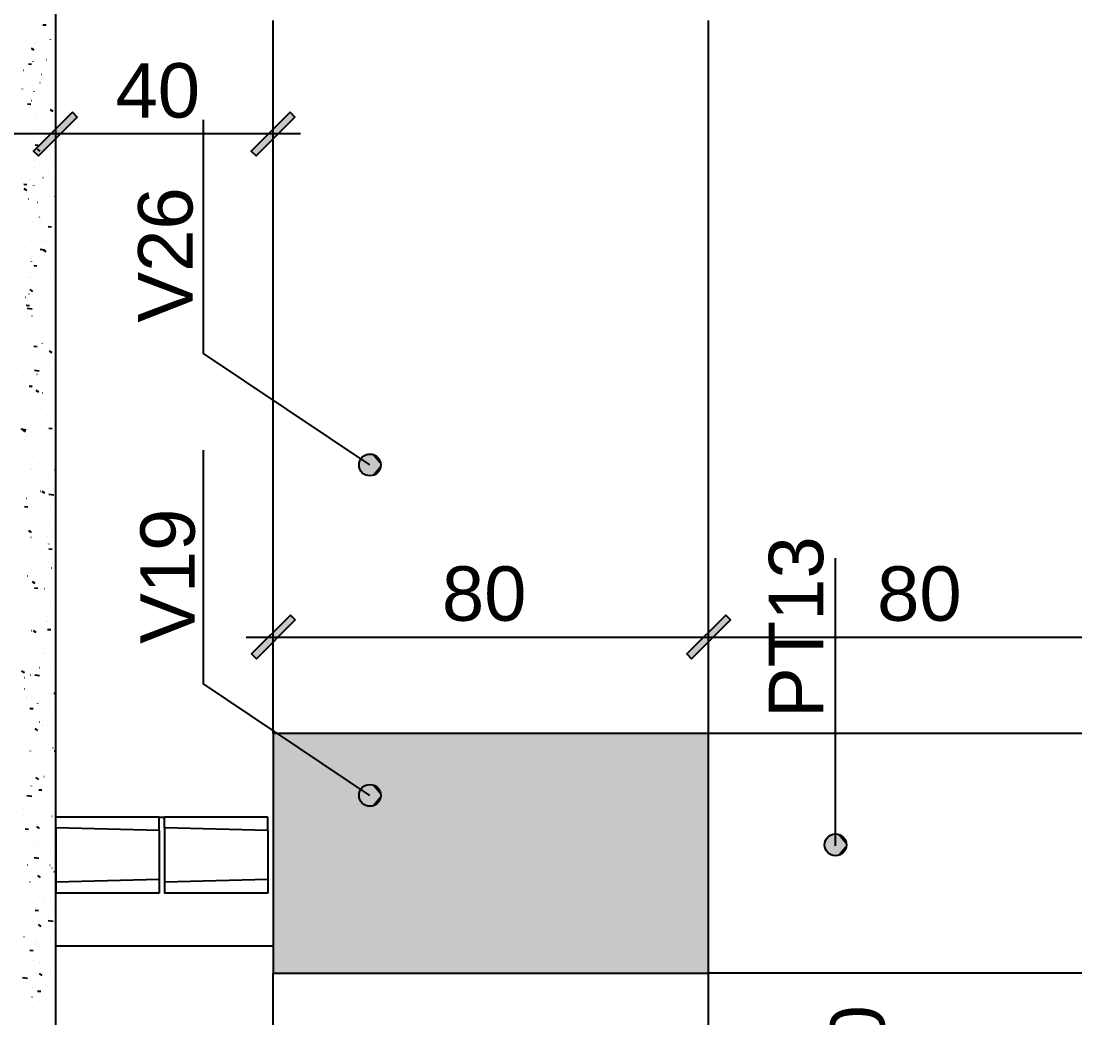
# Model space of a CAD drawing. Extents: x -1789 to 4156, y -3064 to 1391.
# Drawn here: x 1650.6 to 1844.3, y -883.5 to -700.3 of the extents above; entities that cross this region are included whole.
import ezdxf

# ---------------------------------------------------------------- set-up
doc = ezdxf.new("R2010")
doc.units = 0
for name, color, linetype in [('1', 1, 'CONTINUOUS'), ('13', 35, 'CONTINUOUS'), ('2', 2, 'CONTINUOUS'), ('3', 3, 'CONTINUOUS'), ('4', 4, 'CONTINUOUS'), ('8', 8, 'CONTINUOUS'), ('9', 254, 'CONTINUOUS')]:
    doc.layers.add(name, color=color, linetype=linetype)
doc.styles.add('TQS_ARIAL', font='arial.ttf')

msp = doc.modelspace()

# ---------------------------------------------------------------- linework, layer by layer
at = {"layer": '1', "linetype": 'Continuous'}
for p, q in [((1656.93695, -725.65535), (1656.93695, -716.0516)), ((1656.93695, -725.65535), (1656.93695, -716.0516)), ((1696.93695, -723.15525), (1696.93695, -716.0516)), ((1661.93695, -721.0516), (1639.93695, -721.0516)), ((1701.93695, -721.0516), (1651.93695, -721.0516)), ((1800.3022, -851.83375), (1800.3022, -798.99235)), ((1696.93695, -826.2196), (1696.93695, -808.49245)), ((1776.93695, -826.2197), (1776.93695, -808.49245)), ((1776.93695, -826.2196), (1776.93695, -808.49245)), ((1691.93695, -813.49245), (1781.93695, -813.49245)), ((1771.93695, -813.49245), (1861.93695, -813.49245)), ((1656.93695, -848.5512), (1656.93695, -858.53735)), ((1656.93695, -848.5512), (1656.93695, -858.53735)), ((1656.93695, -848.5512), (1656.93695, -858.53735)), ((1656.93695, -848.5512), (1656.93695, -858.53735)), ((1656.93695, -848.5512), (1656.93695, -858.53735)), ((1656.93695, -848.5512), (1656.93695, -858.53735)), ((1675.93695, -849.04235), (1675.93695, -858.04235)), ((1675.93695, -849.04235), (1675.93695, -858.04235)), ((1676.93695, -848.5512), (1676.93695, -858.53735)), ((1695.93695, -849.04235), (1695.93695, -858.04235)), ((1695.93695, -849.04235), (1695.93695, -858.04235)), ((1695.93695, -849.04235), (1695.93695, -858.04235)), ((1695.93695, -849.04235), (1695.93695, -858.04235)), ((1695.93695, -849.04235), (1695.93695, -858.04235))]:
    msp.add_line(p, q, dxfattribs=at)
for points in [[(1660.0311, -717.0736), (1652.88585, -724.21885), (1653.7697, -725.10275), (1660.915, -717.95745), (1660.0311, -717.0736)], [(1660.0311, -717.0736), (1652.88585, -724.21885), (1653.7697, -725.10275), (1660.915, -717.95745), (1660.0311, -717.0736)], [(1714.7125, -781.8711), (1684.0927, -761.4027), (1684.0927, -718.4482)], [(1700.0311, -717.0736), (1692.88585, -724.21885), (1693.7697, -725.10275), (1700.915, -717.95745), (1700.0311, -717.0736)], [(1714.7125, -842.5617), (1684.0927, -822.0933), (1684.0927, -779.1388)], [(1693.8428, -817.4705), (1700.9881, -810.3252), (1700.1042, -809.4413), (1692.95895, -816.5866), (1693.8428, -817.4705)], [(1773.8428, -817.4705), (1780.9881, -810.3252), (1780.1042, -809.4413), (1772.95895, -816.5866), (1773.8428, -817.4705)], [(1773.8428, -817.4705), (1780.9881, -810.3252), (1780.1042, -809.4413), (1772.95895, -816.5866), (1773.8428, -817.4705)]]:
    msp.add_lwpolyline(points, dxfattribs=at)
for centre in [(1714.7125, -781.8711), (1714.7125, -842.5617), (1800.28505, -851.6636)]:
    msp.add_circle(centre, 2, dxfattribs=at)
for points in [[(1660.0311, -717.0736), (1652.88585, -724.21885), (1653.7697, -725.10275)], [(1660.0311, -717.0736), (1652.88585, -724.21885), (1653.7697, -725.10275)], [(1660.0311, -717.0736), (1653.7697, -725.10275), (1660.915, -717.95745)], [(1660.0311, -717.0736), (1653.7697, -725.10275), (1660.915, -717.95745)], [(1660.0311, -717.0736), (1660.915, -717.95745), (1660.0311, -717.0736)], [(1660.0311, -717.0736), (1660.915, -717.95745), (1660.0311, -717.0736)], [(1700.0311, -717.0736), (1692.88585, -724.21885), (1693.7697, -725.10275)], [(1700.0311, -717.0736), (1693.7697, -725.10275), (1700.915, -717.95745)], [(1700.0311, -717.0736), (1700.915, -717.95745), (1700.0311, -717.0736)], [(1716.7125, -781.8711), (1713.7125, -780.13905), (1712.83315, -781.1871)], [(1716.7125, -781.8711), (1715.0598, -779.9015), (1713.7125, -780.13905)], [(1716.7125, -781.8711), (1716.2446, -780.58555), (1715.0598, -779.9015)], [(1716.7125, -781.8711), (1712.83315, -781.1871), (1712.83315, -782.55515)], [(1716.7125, -781.8711), (1712.83315, -782.55515), (1713.7125, -783.60315)], [(1716.7125, -781.8711), (1713.7125, -783.60315), (1715.0598, -783.84075)], [(1716.7125, -781.8711), (1715.0598, -783.84075), (1716.2446, -783.1567)], [(1716.7125, -781.8711), (1716.2446, -783.1567), (1716.7125, -781.8711)], [(1693.8428, -817.4705), (1700.1042, -809.4413), (1692.95895, -816.5866)], [(1693.8428, -817.4705), (1700.9881, -810.3252), (1700.1042, -809.4413)], [(1773.8428, -817.4705), (1780.1042, -809.4413), (1772.95895, -816.5866)], [(1773.8428, -817.4705), (1780.1042, -809.4413), (1772.95895, -816.5866)], [(1773.8428, -817.4705), (1780.9881, -810.3252), (1780.1042, -809.4413)], [(1773.8428, -817.4705), (1780.9881, -810.3252), (1780.1042, -809.4413)], [(1693.8428, -817.4705), (1692.95895, -816.5866), (1693.8428, -817.4705)], [(1773.8428, -817.4705), (1772.95895, -816.5866), (1773.8428, -817.4705)], [(1773.8428, -817.4705), (1772.95895, -816.5866), (1773.8428, -817.4705)], [(1716.7125, -842.5617), (1715.0598, -840.5921), (1713.7125, -840.82965)], [(1716.7125, -842.5617), (1716.2446, -841.2761), (1715.0598, -840.5921)], [(1716.7125, -842.5617), (1713.7125, -840.82965), (1712.83315, -841.87765)], [(1716.7125, -842.5617), (1712.83315, -841.87765), (1712.83315, -843.24575)], [(1716.7125, -842.5617), (1712.83315, -843.24575), (1713.7125, -844.29375)], [(1716.7125, -842.5617), (1713.7125, -844.29375), (1715.0598, -844.5313)], [(1716.7125, -842.5617), (1715.0598, -844.5313), (1716.2446, -843.84725)], [(1716.7125, -842.5617), (1716.2446, -843.84725), (1716.7125, -842.5617)], [(1802.28505, -851.6636), (1799.285, -849.93155), (1798.40565, -850.97955)], [(1802.28505, -851.6636), (1800.6323, -849.694), (1799.285, -849.93155)], [(1802.28505, -851.6636), (1801.8171, -850.37805), (1800.6323, -849.694)], [(1802.28505, -851.6636), (1798.40565, -850.97955), (1798.40565, -852.34765)], [(1802.28505, -851.6636), (1798.40565, -852.34765), (1799.285, -853.39565)], [(1802.28505, -851.6636), (1799.285, -853.39565), (1800.6323, -853.63325)], [(1802.28505, -851.6636), (1800.6323, -853.63325), (1801.8171, -852.9492)], [(1802.28505, -851.6636), (1801.8171, -852.9492), (1802.28505, -851.6636)]]:
    msp.add_solid(points, dxfattribs=at)
at = {"layer": '13', "linetype": 'Continuous'}
msp.add_line((1696.93695, -956.44995), (1696.93695, -875.2197), dxfattribs=at)
at = {"layer": '2', "linetype": 'Continuous'}
for p, q in [((1696.93695, -728.15525), (1696.93695, -728.15525)), ((1656.93695, -730.65535), (1656.93695, -730.65535)), ((1656.93695, -730.65535), (1656.93695, -730.65535)), ((1696.93695, -831.2196), (1696.93695, -831.2196)), ((1776.93695, -831.2196), (1776.93695, -831.2196)), ((1776.93695, -831.2197), (1776.93695, -831.2197)), ((1656.93695, -848.5512), (1656.93695, -846.54235)), ((1656.93695, -848.5512), (1656.93695, -846.54235)), ((1656.93695, -848.5512), (1656.93695, -846.54235)), ((1656.93695, -848.5512), (1656.93695, -846.54235)), ((1656.93695, -848.5512), (1656.93695, -846.54235)), ((1675.93695, -846.54235), (1656.93695, -846.54235)), ((1656.93695, -848.5512), (1656.93695, -846.54235)), ((1675.93695, -849.04235), (1675.93695, -846.54235)), ((1675.93695, -849.04235), (1675.93695, -846.54235)), ((1695.93695, -846.54235), (1676.93695, -846.54235)), ((1676.93695, -848.5512), (1676.93695, -846.54235)), ((1695.93695, -849.04235), (1695.93695, -846.54235)), ((1695.93695, -849.04235), (1695.93695, -846.54235)), ((1695.93695, -849.04235), (1695.93695, -846.54235)), ((1695.93695, -849.04235), (1695.93695, -846.54235)), ((1695.93695, -849.04235), (1695.93695, -846.54235)), ((1675.93695, -849.04235), (1656.93695, -848.5512)), ((1695.93695, -849.04235), (1676.93695, -848.5512)), ((1675.93695, -858.0462), (1656.93695, -858.53735)), ((1675.93695, -858.0462), (1675.93695, -860.5404)), ((1675.93695, -858.0462), (1675.93695, -860.5404)), ((1695.93695, -858.0462), (1676.93695, -858.53735)), ((1695.93695, -858.0462), (1695.93695, -860.5404)), ((1695.93695, -858.0462), (1695.93695, -860.5404)), ((1695.93695, -858.0462), (1695.93695, -860.5404)), ((1695.93695, -858.0462), (1695.93695, -860.5404)), ((1695.93695, -858.0462), (1695.93695, -860.5404)), ((1656.93695, -858.53735), (1656.93695, -860.54235)), ((1656.93695, -858.53735), (1656.93695, -860.54235)), ((1656.93695, -858.53735), (1656.93695, -860.54235)), ((1656.93695, -858.53735), (1656.93695, -860.54235)), ((1656.93695, -858.53735), (1656.93695, -860.54235)), ((1656.93695, -858.53735), (1656.93695, -860.54235)), ((1676.93695, -858.53735), (1676.93695, -860.54235)), ((1675.93695, -860.5404), (1656.93695, -860.54235)), ((1695.93695, -860.5404), (1676.93695, -860.54235))]:
    msp.add_line(p, q, dxfattribs=at)
at = {"layer": '3', "linetype": 'Continuous'}
for p, q in [((1696.93695, -831.2196), (1696.93695, -700.2196)), ((1776.93695, -831.2196), (1776.93695, -700.2196)), ((1856.93695, -831.2197), (1776.93695, -831.2197)), ((1675.93695, -846.54235), (1676.93695, -846.54235)), ((1656.93695, -870.2197), (1696.93695, -870.2197)), ((1696.93695, -1513.71765), (1696.93695, -875.2197)), ((1856.93695, -875.2197), (1776.93695, -875.2197)), ((1776.93695, -911.2196), (1776.93695, -875.2197))]:
    msp.add_line(p, q, dxfattribs=at)
at = {"layer": '4', "linetype": 'Continuous'}
for points in [[(1696.93695, -831.2196), (1696.93695, -853.2197), (1696.93695, -869.83295), (1696.93695, -875.2197)], [(1776.93695, -831.2196), (1771.0155, -831.2196), (1701.93575, -831.2196), (1701.47755, -831.2196), (1696.93695, -831.2196)], [(1776.93695, -875.2197), (1776.93695, -869.83295), (1776.93695, -831.2196)], [(1696.93695, -875.2197), (1698.2283, -875.2197), (1701.93575, -875.2197), (1702.85845, -875.2197), (1776.93695, -875.2197)]]:
    msp.add_lwpolyline(points, dxfattribs=at)
at = {"layer": '8', "linetype": 'Continuous'}
msp.add_lwpolyline([(1776.93695, -831.2196), (1696.93695, -831.2196), (1696.93695, -875.2197), (1776.93695, -875.2197), (1776.93695, -831.2196)], dxfattribs=at)
for points in [[(1776.93695, -831.2196), (1696.93695, -831.2196), (1696.93695, -875.2197)], [(1776.93695, -831.2196), (1696.93695, -875.2197), (1776.93695, -875.2197)], [(1776.93695, -831.2196), (1776.93695, -875.2197), (1776.93695, -831.2196)]]:
    msp.add_solid(points, dxfattribs=at)
at = {"layer": '9', "linetype": 'Continuous'}
for p, q in [((1652.4027, -700.54205), (1652.4126, -700.5407)), ((1652.657, -701.26145), (1652.64855, -701.25605)), ((1653.99605, -700.59855), (1654.00395, -700.59245)), ((1655.1805, -701.09735), (1654.58275, -701.04505)), ((1656.93695, -700.8128), (1656.93695, -700.8128)), ((1656.93695, -700.8128), (1656.93695, -700.8128)), ((1656.93695, -701.25105), (1656.93695, -701.25105)), ((1654.7655, -702.6047), (1654.75705, -702.5993)), ((1653.1184, -704.50765), (1653.1263, -704.50155)), ((1653.46115, -704.00045), (1653.4711, -703.99915)), ((1655.96455, -703.6709), (1655.9745, -703.66955)), ((1655.99435, -703.2877), (1655.987, -703.28095)), ((1656.93695, -703.98805), (1656.93695, -703.98805)), ((1656.93695, -703.98805), (1656.93695, -703.98805)), ((1656.93695, -703.98805), (1656.93695, -703.98805)), ((1656.93695, -704.15145), (1656.93695, -704.15145)), ((1652.9658, -705.68075), (1652.46835, -705.34525)), ((1652.6073, -706.529), (1652.59995, -706.52225)), ((1656.36535, -705.25175), (1656.3733, -705.2457)), ((1652.5079, -708.26405), (1651.91015, -708.2118)), ((1652.81815, -707.71465), (1652.8097, -707.70925)), ((1655.27215, -707.3598), (1655.28205, -707.3585)), ((1656.93695, -707.16335), (1656.93695, -707.16335)), ((1656.93695, -707.16335), (1656.93695, -707.16335)), ((1656.93695, -707.16335), (1656.93695, -707.16335)), ((1656.93695, -708.35935), (1656.93695, -708.35935)), ((1656.93695, -708.65155), (1656.93695, -708.65155)), ((1651.0499, -709.33045), (1651.0578, -709.3244)), ((1654.29685, -710.0746), (1654.3048, -710.0685)), ((1656.4264, -710.02855), (1656.41905, -710.0218)), ((1656.93695, -709.15605), (1656.93695, -709.15605)), ((1656.93695, -710.3386), (1656.93695, -710.3386)), ((1656.93695, -710.3386), (1656.93695, -710.3386)), ((1656.93695, -710.4964), (1656.93695, -710.4964)), ((1650.59455, -711.0296), (1650.58715, -711.02285)), ((1650.8286, -712.7977), (1650.8202, -712.79235)), ((1654.05835, -711.68), (1654.04995, -711.67465)), ((1654.2694, -711.0896), (1654.2793, -711.0883)), ((1652.3712, -714.78785), (1652.3791, -714.7818)), ((1652.9907, -713.2253), (1652.9833, -713.2185)), ((1656.16685, -713.02325), (1656.1584, -713.0179)), ((1656.30145, -714.41985), (1656.3114, -714.41855)), ((1656.93695, -713.5139), (1656.93695, -713.5139)), ((1656.93695, -713.5139), (1656.93695, -713.5139)), ((1656.93695, -713.5139), (1656.93695, -713.5139)), ((1652.35225, -715.651), (1651.7545, -715.5987)), ((1652.51415, -714.91845), (1652.52405, -714.91715)), ((1656.5017, -716.95845), (1656.00425, -716.6229)), ((1656.93695, -716.0521), (1656.93695, -716.0521)), ((1656.93695, -716.68915), (1656.93695, -716.68915)), ((1656.93695, -716.68915), (1656.93695, -716.68915)), ((1656.93695, -716.68915), (1656.93695, -716.68915)), ((1653.38805, -717.24325), (1653.396, -717.23715)), ((1653.6708, -718.364), (1653.6807, -718.36265)), ((1654.2195, -718.1332), (1654.21105, -718.12785)), ((1656.93695, -716.84135), (1656.93695, -716.84135)), ((1656.93695, -716.84135), (1656.93695, -716.84135)), ((1656.93695, -716.84135), (1656.93695, -716.84135)), ((1656.93695, -717.25205), (1656.93695, -717.25205)), ((1650.8403, -719.1557), (1650.83185, -719.15035)), ((1652.5778, -719.1919), (1652.57045, -719.18515)), ((1653.6092, -720.3092), (1653.6171, -720.3031)), ((1656.93695, -719.86445), (1656.93695, -719.86445)), ((1656.93695, -719.86445), (1656.93695, -719.86445)), ((1656.93695, -720.3468), (1656.93695, -720.3468)), ((1651.0401, -722.3081), (1651.05, -722.3068)), ((1652.23, -723.2163), (1652.22155, -723.21095)), ((1653.73975, -723.1729), (1653.142, -723.1206)), ((1653.14485, -723.9011), (1653.1528, -723.895)), ((1654.06855, -724.20995), (1653.5711, -723.8744)), ((1656.3969, -722.6915), (1656.38955, -722.6847)), ((1656.93695, -723.0397), (1656.93695, -723.0397)), ((1656.93695, -723.0397), (1656.93695, -723.0397)), ((1656.93695, -723.18635), (1656.93695, -723.18635)), ((1656.93695, -723.4526), (1656.93695, -723.4526)), ((1652.12335, -725.76325), (1652.13325, -725.76195)), ((1652.9612, -725.8882), (1652.95385, -725.88145)), ((1655.91065, -725.26465), (1655.92055, -725.26335)), ((1656.93695, -726.1447), (1656.93695, -726.1447)), ((1656.93695, -726.215), (1656.93695, -726.215)), ((1656.93695, -726.215), (1656.93695, -726.215)), ((1656.93695, -726.215), (1656.93695, -726.215)), ((1653.02325, -727.23005), (1653.0312, -727.22395)), ((1651.6627, -730.3917), (1651.06495, -730.3394)), ((1652.0942, -729.3649), (1652.1041, -729.36355)), ((1654.5976, -729.0353), (1654.6075, -729.034)), ((1655.62085, -728.5518), (1655.61245, -728.54645)), ((1656.93695, -729.39025), (1656.93695, -729.39025)), ((1656.93695, -729.39025), (1656.93695, -729.39025)), ((1656.93695, -729.5313), (1656.93695, -729.5313)), ((1656.93695, -729.5313), (1656.93695, -729.5313)), ((1656.93695, -729.5313), (1656.93695, -729.5313)), ((1651.6354, -731.46145), (1651.13795, -731.1259)), ((1652.54835, -731.85485), (1652.54095, -731.8481)), ((1652.90165, -730.559), (1652.9096, -730.5529)), ((1656.10895, -731.33355), (1656.1169, -731.32745)), ((1656.93695, -730.85315), (1656.93695, -730.85315)), ((1656.93695, -731.53755), (1656.93695, -731.53755)), ((1651.52285, -732.29165), (1651.51445, -732.2863)), ((1651.9669, -732.9794), (1651.9768, -732.9781)), ((1653.63135, -733.6349), (1653.6229, -733.62955)), ((1655.7542, -732.4808), (1655.76415, -732.4795)), ((1656.8611, -732.5172), (1656.85265, -732.51185)), ((1656.93695, -732.56555), (1656.93695, -732.56555)), ((1650.853, -735.3666), (1650.86095, -735.3605)), ((1652.30495, -735.9652), (1652.29655, -735.9598)), ((1656.36745, -735.3544), (1656.36005, -735.34765)), ((1656.93695, -735.0374), (1656.93695, -735.0374)), ((1656.93695, -735.7408), (1656.93695, -735.7408)), ((1656.93695, -735.7408), (1656.93695, -735.7408)), ((1656.93695, -735.7408), (1656.93695, -735.7408)), ((1656.93695, -735.87625), (1656.93695, -735.87625)), ((1652.65845, -737.21685), (1652.6664, -737.21075)), ((1653.99005, -736.31085), (1653.99995, -736.30955)), ((1654.41345, -737.30845), (1654.405, -737.30305)), ((1653.0606, -738.6692), (1653.0532, -738.66245)), ((1656.1627, -738.18595), (1655.56495, -738.13365)), ((1656.80835, -739.5376), (1656.81825, -739.5363)), ((1656.93695, -738.2537), (1656.93695, -738.2537)), ((1656.93695, -738.9161), (1656.93695, -738.9161)), ((1656.93695, -738.9161), (1656.93695, -738.9161)), ((1656.93695, -738.9161), (1656.93695, -738.9161)), ((1652.53685, -740.5458), (1652.5448, -740.5397)), ((1654.7654, -740.70795), (1654.757, -740.70255)), ((1655.45675, -740.86485), (1655.44935, -740.8581)), ((1652.41525, -743.87475), (1652.4232, -743.86865)), ((1652.92425, -742.71025), (1652.9158, -742.70485)), ((1654.9624, -742.42205), (1654.07305, -742.28415)), ((1655.1713, -742.73915), (1654.6739, -742.4036)), ((1654.82305, -743.39675), (1654.833, -743.39545)), ((1656.8739, -742.0512), (1656.86545, -742.0458)), ((1656.93695, -742.09135), (1656.93695, -742.09135)), ((1656.93695, -742.09135), (1656.93695, -742.09135)), ((1656.93695, -742.09135), (1656.93695, -742.09135)), ((1656.93695, -742.22125), (1656.93695, -742.22125)), ((1656.93695, -742.22125), (1656.93695, -742.22125)), ((1656.93695, -742.22125), (1656.93695, -742.22125)), ((1656.93695, -742.7283), (1656.93695, -742.7283)), ((1652.51885, -744.51775), (1652.51145, -744.511)), ((1653.4901, -745.35265), (1652.89235, -745.30035)), ((1655.0327, -744.0535), (1655.02425, -744.0481)), ((1656.93695, -743.9301), (1656.93695, -743.9301)), ((1656.93695, -745.26665), (1656.93695, -745.26665)), ((1656.93695, -745.26665), (1656.93695, -745.26665)), ((1656.93695, -745.26665), (1656.93695, -745.26665)), ((1656.93695, -745.6542), (1656.93695, -745.6542)), ((1652.06945, -747.35705), (1652.07935, -747.35575)), ((1652.29365, -747.2037), (1652.3016, -747.1976)), ((1656.59975, -747.1351), (1656.6077, -747.12905)), ((1652.73815, -749.99065), (1652.24075, -749.6551)), ((1653.08535, -749.16345), (1653.0769, -749.15805)), ((1656.33795, -748.0173), (1656.33055, -748.01055)), ((1656.93695, -748.4419), (1656.93695, -748.4419)), ((1656.93695, -748.4419), (1656.93695, -748.4419)), ((1656.93695, -748.4419), (1656.93695, -748.4419)), ((1656.93695, -748.5662), (1656.93695, -748.5662)), ((1651.3438, -751.16815), (1651.35175, -751.16205)), ((1651.41965, -751.04035), (1651.42955, -751.03905)), ((1652.0827, -750.46305), (1652.0753, -750.4563)), ((1655.20695, -750.54175), (1655.2169, -750.54045)), ((1656.93695, -751.6172), (1656.93695, -751.6172)), ((1656.93695, -751.6172), (1656.93695, -751.6172)), ((1652.1172, -752.63305), (1651.5195, -752.58075)), ((1652.606, -753.24735), (1651.7166, -753.10945)), ((1654.47885, -752.6587), (1654.47145, -752.65195)), ((1654.5908, -751.9123), (1654.5987, -751.9062)), ((1656.93695, -752.82275), (1656.93695, -752.82275)), ((1656.93695, -753.05475), (1656.93695, -753.05475)), ((1651.7601, -754.6697), (1651.75165, -754.66435)), ((1652.57625, -754.48585), (1652.5862, -754.48455)), ((1656.93695, -753.91905), (1656.93695, -753.91905)), ((1656.93695, -754.79245), (1656.93695, -754.79245)), ((1656.93695, -754.79245), (1656.93695, -754.79245)), ((1656.93695, -754.79245), (1656.93695, -754.79245)), ((1656.93695, -754.91115), (1656.93695, -754.91115)), ((1656.93695, -754.91115), (1656.93695, -754.91115)), ((1656.93695, -754.91115), (1656.93695, -754.91115)), ((1651.5937, -756.35995), (1651.58635, -756.3532)), ((1651.92885, -757.1905), (1651.9368, -757.1844)), ((1653.98985, -758.5556), (1653.9825, -758.54885)), ((1656.26105, -757.59855), (1656.271, -757.59725)), ((1656.93695, -757.96775), (1656.93695, -757.96775)), ((1656.93695, -757.96775), (1656.93695, -757.96775)), ((1656.93695, -757.96775), (1656.93695, -757.96775)), ((1651.80725, -760.51945), (1651.8152, -760.51335)), ((1653.5047, -760.155), (1652.907, -760.1027)), ((1654.4867, -759.58205), (1654.4783, -759.57665)), ((1656.27405, -761.2683), (1655.77665, -760.9328)), ((1656.93695, -760.45525), (1656.93695, -760.45525)), ((1656.93695, -761.143), (1656.93695, -761.143)), ((1656.93695, -761.143), (1656.93695, -761.143)), ((1656.93695, -761.25615), (1656.93695, -761.25615)), ((1656.93695, -761.25615), (1656.93695, -761.25615)), ((1656.93695, -761.25615), (1656.93695, -761.25615)), ((1651.10475, -762.25685), (1651.0974, -762.2501)), ((1653.7107, -761.5321), (1653.7206, -761.53075)), ((1656.93695, -761.71545), (1656.93695, -761.71545)), ((1651.68565, -763.84835), (1651.6936, -763.8423)), ((1653.9318, -764.64375), (1653.0424, -764.5058)), ((1653.5009, -764.45255), (1653.49355, -764.4458)), ((1653.5031, -765.1572), (1653.513, -765.1559)), ((1655.72695, -763.5474), (1655.7185, -763.54205)), ((1656.93695, -764.3183), (1656.93695, -764.3183)), ((1656.93695, -765.1098), (1656.93695, -765.1098)), ((1650.9997, -765.48675), (1651.0096, -765.48545)), ((1651.8346, -766.9697), (1651.84255, -766.96365)), ((1650.6158, -768.1538), (1650.6084, -768.14705)), ((1652.6449, -767.4803), (1652.04715, -767.428)), ((1652.91495, -768.10655), (1652.9065, -768.10115)), ((1653.8409, -768.5198), (1653.3435, -768.1843)), ((1654.5437, -768.61795), (1654.5536, -768.61665)), ((1655.0816, -767.71385), (1655.0895, -767.70775)), ((1656.93695, -767.49355), (1656.93695, -767.49355)), ((1656.93695, -767.49355), (1656.93695, -767.49355)), ((1656.93695, -767.6011), (1656.93695, -767.6011)), ((1656.93695, -767.6011), (1656.93695, -767.6011)), ((1656.93695, -767.6011), (1656.93695, -767.6011)), ((1656.93695, -767.8558), (1656.93695, -767.8558)), ((1653.01195, -770.34945), (1653.00455, -770.3427)), ((1656.93695, -770.60815), (1656.93695, -770.60815)), ((1656.93695, -770.66885), (1656.93695, -770.66885)), ((1656.93695, -770.66885), (1656.93695, -770.66885)), ((1651.79005, -772.57825), (1651.8, -772.57695)), ((1653.0131, -772.5367), (1653.02105, -772.5306)), ((1655.3754, -772.8493), (1655.36695, -772.8439)), ((1656.51475, -773.0854), (1656.52265, -773.07935)), ((1656.93695, -773.8441), (1656.93695, -773.8441)), ((1656.93695, -773.8441), (1656.93695, -773.8441)), ((1656.93695, -773.94605), (1656.93695, -773.94605)), ((1656.93695, -773.94605), (1656.93695, -773.94605)), ((1656.93695, -773.94605), (1656.93695, -773.94605)), ((1651.48855, -775.4556), (1650.5992, -775.31765)), ((1651.40775, -775.7713), (1650.91035, -775.4358)), ((1651.5672, -776.77375), (1651.55875, -776.76835)), ((1651.5646, -776.20575), (1651.57455, -776.20445)), ((1652.84325, -776.53985), (1652.8359, -776.5331)), ((1655.35195, -775.7071), (1655.36185, -775.7058)), ((1656.27975, -775.19885), (1655.682, -775.14655)), ((1656.93695, -775.25635), (1656.93695, -775.25635)), ((1656.93695, -776.3006), (1656.93695, -776.3006)), ((1651.19925, -777.1641), (1651.2072, -777.15805)), ((1654.3344, -777.9941), (1654.3423, -777.988)), ((1656.93695, -777.0194), (1656.93695, -777.0194)), ((1656.93695, -777.0194), (1656.93695, -777.0194)), ((1656.93695, -777.0194), (1656.93695, -777.0194)), ((1651.91915, -780.17325), (1651.91075, -780.1679)), ((1652.6231, -779.66415), (1652.633, -779.66285)), ((1655.1265, -779.3346), (1655.1364, -779.3333)), ((1656.93695, -779.5008), (1656.8794, -779.462)), ((1656.93695, -780.19465), (1656.93695, -780.19465)), ((1656.93695, -780.19465), (1656.93695, -780.19465)), ((1656.93695, -780.19465), (1656.93695, -780.19465)), ((1656.93695, -780.29105), (1656.93695, -780.29105)), ((1656.93695, -780.29105), (1656.93695, -780.29105)), ((1656.93695, -780.29105), (1656.93695, -780.29105)), ((1652.4304, -782.5065), (1652.423, -782.49975)), ((1654.02765, -781.5165), (1654.0192, -781.51115)), ((1652.3254, -782.7713), (1652.33335, -782.7652)), ((1652.95585, -783.21815), (1652.96575, -783.21685)), ((1655.5724, -783.5154), (1655.5803, -783.50935)), ((1656.74315, -782.7195), (1656.75305, -782.7182)), ((1656.93695, -782.65685), (1656.93695, -782.65685)), ((1656.93695, -783.36995), (1656.93695, -783.36995)), ((1656.93695, -783.36995), (1656.93695, -783.36995)), ((1656.93695, -783.36995), (1656.93695, -783.36995)), ((1654.3796, -784.916), (1654.3712, -784.91065)), ((1656.2495, -786.00605), (1656.2421, -785.9993)), ((1656.4881, -786.25925), (1656.47965, -786.2539)), ((1651.54505, -788.0402), (1651.5377, -788.03345)), ((1653.5039, -788.33825), (1653.51185, -788.33215)), ((1654.11245, -786.66365), (1654.12235, -786.66235)), ((1654.9437, -787.049), (1654.44625, -786.7135)), ((1656.58335, -787.4365), (1655.694, -787.29855)), ((1656.93695, -786.5452), (1656.93695, -786.5452)), ((1656.93695, -786.5452), (1656.93695, -786.5452)), ((1656.93695, -786.5452), (1656.93695, -786.5452)), ((1656.93695, -786.636), (1656.93695, -786.636)), ((1656.93695, -787.49135), (1656.93695, -787.49135)), ((1656.93695, -788.3935), (1656.93695, -788.3935)), ((1651.79965, -789.60795), (1651.20195, -789.55565)), ((1652.72205, -790.21055), (1652.7136, -790.2052)), ((1655.90675, -789.7301), (1655.9147, -789.72405)), ((1656.84005, -789.65875), (1656.83165, -789.6534)), ((1656.93695, -789.7205), (1656.93695, -789.7205)), ((1656.93695, -790.0574), (1656.93695, -790.0574)), ((1651.48175, -790.60775), (1651.49165, -790.60645)), ((1650.5913, -793.8088), (1650.5992, -793.80275)), ((1652.5105, -794.3005), (1652.0131, -793.965)), ((1654.26435, -793.8392), (1654.27425, -793.8379)), ((1655.78515, -793.05905), (1655.7931, -793.05295)), ((1656.76775, -793.5096), (1656.77765, -793.5083)), ((1656.93695, -792.89575), (1656.93695, -792.89575)), ((1656.93695, -792.89575), (1656.93695, -792.89575)), ((1656.93695, -792.98095), (1656.93695, -792.98095)), ((1656.93695, -792.98095), (1656.93695, -792.98095)), ((1656.93695, -792.98095), (1656.93695, -792.98095)), ((1652.4009, -795.1694), (1652.39355, -795.16265)), ((1655.1825, -794.95335), (1655.17405, -794.94795)), ((1656.93695, -796.07105), (1656.93695, -796.07105)), ((1656.93695, -796.07105), (1656.93695, -796.07105)), ((1651.5107, -797.7995), (1651.52065, -797.7982)), ((1655.66355, -796.388), (1655.6715, -796.3819)), ((1656.29965, -797.40215), (1655.70195, -797.34985)), ((1656.93695, -797.2862), (1656.93695, -797.2862)), ((1656.93695, -797.4579), (1656.93695, -797.4579)), ((1651.3743, -798.8778), (1651.36585, -798.8724)), ((1655.54195, -799.71695), (1655.5499, -799.71085)), ((1656.22, -798.66895), (1656.2126, -798.6622)), ((1656.93695, -798.6821), (1656.93695, -798.6821)), ((1656.93695, -799.2463), (1656.93695, -799.2463)), ((1656.93695, -799.2463), (1656.93695, -799.2463)), ((1656.93695, -799.2463), (1656.93695, -799.2463)), ((1656.93695, -799.32595), (1656.93695, -799.32595)), ((1652.40855, -801.2791), (1652.4185, -801.27775)), ((1652.7843, -801.86565), (1652.7769, -801.8589)), ((1656.1959, -800.78045), (1656.2058, -800.77915)), ((1651.72625, -802.2773), (1651.71785, -802.2719)), ((1653.1833, -803.647), (1652.6859, -803.31145)), ((1653.83475, -803.62055), (1653.8263, -803.61515)), ((1655.42035, -803.04585), (1655.4283, -803.0398)), ((1656.93695, -802.4216), (1656.93695, -802.4216)), ((1656.93695, -802.4216), (1656.93695, -802.4216)), ((1656.93695, -802.4216), (1656.93695, -802.4216)), ((1652.34375, -804.8854), (1652.35365, -804.8841)), ((1653.62705, -804.56885), (1653.02935, -804.5166)), ((1654.84715, -804.5558), (1654.85705, -804.5545)), ((1656.93695, -804.85845), (1656.93695, -804.85845)), ((1656.93695, -805.59685), (1656.93695, -805.59685)), ((1656.93695, -805.59685), (1656.93695, -805.59685)), ((1656.93695, -805.59685), (1656.93695, -805.59685)), ((1656.93695, -805.6709), (1656.93695, -805.6709)), ((1656.93695, -805.6709), (1656.93695, -805.6709)), ((1656.93695, -805.6709), (1656.93695, -805.6709)), ((1654.1867, -807.02005), (1654.1783, -807.01465)), ((1656.93695, -806.17885), (1656.93695, -806.17885)), ((1652.069, -808.8531), (1652.07695, -808.847)), ((1655.17715, -809.70375), (1655.1851, -809.69765)), ((1655.9056, -808.01425), (1655.9155, -808.01295)), ((1656.2952, -808.3633), (1656.28675, -808.3579)), ((1656.93695, -808.77215), (1656.93695, -808.77215)), ((1656.93695, -808.77215), (1656.93695, -808.77215)), ((1656.93695, -808.77215), (1656.93695, -808.77215)), ((1655.49715, -810.69655), (1655.4898, -810.6898)), ((1656.1553, -811.44945), (1656.14685, -811.44405)), ((1656.93695, -809.87285), (1656.93695, -809.87285)), ((1652.52915, -812.3146), (1652.5207, -812.30925)), ((1653.3404, -812.6456), (1652.84295, -812.3101)), ((1654.6193, -811.78135), (1654.6292, -811.78005)), ((1655.05555, -813.0327), (1655.0635, -813.0266)), ((1656.0447, -812.1809), (1655.447, -812.1286)), ((1656.93695, -811.9474), (1656.93695, -811.9474)), ((1656.93695, -811.9474), (1656.93695, -811.9474)), ((1656.93695, -812.01585), (1656.93695, -812.01585)), ((1656.93695, -812.01585), (1656.93695, -812.01585)), ((1656.93695, -812.259), (1656.93695, -812.259)), ((1654.492, -815.3959), (1654.5019, -815.3946)), ((1656.93695, -815.07155), (1656.93695, -815.07155)), ((1656.93695, -815.1227), (1656.93695, -815.1227)), ((1656.93695, -815.1227), (1656.93695, -815.1227)), ((1651.9886, -815.7255), (1651.99855, -815.7242)), ((1654.93395, -816.3616), (1654.9419, -816.35555)), ((1654.9896, -817.05735), (1654.98115, -817.052)), ((1655.0082, -816.59345), (1655.00085, -816.5867)), ((1653.985, -819.06045), (1653.9949, -819.05915)), ((1656.4884, -818.73085), (1656.4983, -818.72955)), ((1656.93695, -818.29795), (1656.93695, -818.29795)), ((1656.93695, -818.29795), (1656.93695, -818.29795)), ((1656.93695, -818.36085), (1656.93695, -818.36085)), ((1656.93695, -818.36085), (1656.93695, -818.36085)), ((1651.18015, -820.0812), (1650.6827, -819.7457)), ((1651.1814, -820.9818), (1651.17295, -820.97645)), ((1652.3419, -820.4952), (1652.33455, -820.48845)), ((1653.9717, -820.60375), (1653.0823, -820.4658)), ((1654.81235, -819.69055), (1654.8203, -819.68445)), ((1656.93695, -819.6595), (1656.8345, -819.65055)), ((1656.93695, -821.0636), (1656.93695, -821.0636)), ((1651.23135, -823.02075), (1651.24125, -823.01945)), ((1656.93695, -821.47325), (1656.93695, -821.47325)), ((1656.93695, -821.47325), (1656.93695, -821.47325)), ((1656.93695, -821.47325), (1656.93695, -821.47325)), ((1651.53335, -824.3813), (1651.52495, -824.37595)), ((1652.5598, -824.65465), (1652.56775, -824.64855)), ((1656.161, -823.9948), (1656.15365, -823.988)), ((1656.93695, -823.96425), (1656.6518, -823.77185)), ((1656.93695, -824.6485), (1656.93695, -824.6485)), ((1656.93695, -824.6485), (1656.93695, -824.6485)), ((1656.93695, -824.6485), (1656.93695, -824.6485)), ((1656.93695, -824.7058), (1656.93695, -824.7058)), ((1652.78185, -826.6965), (1652.18415, -826.6442)), ((1653.64185, -825.72455), (1653.6334, -825.7192)), ((1655.8068, -825.39875), (1655.81475, -825.3927)), ((1656.70275, -825.8982), (1656.71265, -825.8969)), ((1656.93695, -827.06005), (1656.93695, -827.06005)), ((1653.9938, -829.1241), (1653.9854, -829.1187)), ((1654.0303, -828.3873), (1654.0229, -828.38055)), ((1656.93695, -827.8238), (1656.93695, -827.8238)), ((1656.93695, -827.8238), (1656.93695, -827.8238)), ((1656.93695, -827.8238), (1656.93695, -827.8238)), ((1652.0644, -830.10665), (1652.0743, -830.1053)), ((1653.6545, -830.64285), (1653.1571, -830.30735)), ((1654.44755, -829.6774), (1654.4555, -829.6713)), ((1654.56775, -829.77705), (1654.5777, -829.77575)), ((1656.1023, -830.46735), (1656.09385, -830.46195)), ((1656.93695, -830.99905), (1656.93695, -830.99905)), ((1656.93695, -830.99905), (1656.93695, -830.99905)), ((1656.93695, -830.99905), (1656.93695, -830.99905)), ((1656.93695, -831.05075), (1656.93695, -831.05075)), ((1656.93695, -831.05075), (1656.93695, -831.05075)), ((1654.32595, -833.0063), (1654.3339, -833.00025)), ((1656.93695, -832.25435), (1656.93695, -832.25435)), ((1656.93695, -832.8569), (1656.93695, -832.8569)), ((1652.33625, -834.41865), (1652.3278, -834.41325)), ((1653.54135, -834.2842), (1653.53395, -834.27745)), ((1655.62625, -833.2355), (1655.63615, -833.23415)), ((1656.45425, -833.86685), (1656.44585, -833.86145)), ((1656.93695, -834.46055), (1656.68415, -834.43845)), ((1656.93695, -834.17435), (1656.93695, -834.17435)), ((1654.20435, -836.33525), (1654.2123, -836.32915)), ((1652.8726, -837.1958), (1652.88255, -837.1945)), ((1656.93695, -837.3496), (1656.93695, -837.3496)), ((1656.93695, -837.3496), (1656.93695, -837.3496)), ((1656.93695, -837.39575), (1656.93695, -837.39575)), ((1656.93695, -837.39575), (1656.93695, -837.39575)), ((1652.6958, -839.8544), (1652.68845, -839.84765)), ((1653.0506, -840.4562), (1653.05855, -840.4501)), ((1653.8116, -839.6415), (1653.31415, -839.306)), ((1654.7967, -839.1614), (1654.78825, -839.15605)), ((1656.93695, -840.5249), (1656.93695, -840.5249)), ((1656.93695, -840.5249), (1656.93695, -840.5249)), ((1652.5399, -842.7632), (1651.65055, -842.62525)), ((1652.4707, -840.8465), (1652.4806, -840.84515)), ((1654.42215, -841.6411), (1653.82445, -841.5888)), ((1655.02115, -842.47965), (1655.0127, -842.4743)), ((1656.2976, -841.20035), (1656.30555, -841.19425)), ((1656.93695, -841.7496), (1656.93695, -841.7496)), ((1656.93695, -841.8611), (1656.93695, -841.8611)), ((1656.1555, -843.95915), (1656.1654, -843.95785)), ((1656.93695, -843.44515), (1656.93695, -843.44515)), ((1656.93695, -843.70015), (1656.93695, -843.70015)), ((1656.93695, -843.70015), (1656.93695, -843.70015)), ((1656.93695, -843.7407), (1656.93695, -843.7407)), ((1656.93695, -843.7407), (1656.93695, -843.7407)), ((1656.93695, -843.7407), (1656.93695, -843.7407)), ((1650.92315, -846.2195), (1650.9147, -846.21415)), ((1651.04165, -845.23335), (1651.04955, -845.2273)), ((1652.5634, -846.07805), (1652.55605, -846.0713)), ((1654.2886, -845.9775), (1654.29655, -845.9714)), ((1656.2614, -846.44505), (1656.25295, -846.4397)), ((1653.03165, -847.56275), (1653.0232, -847.5574)), ((1653.96865, -848.64015), (1653.47125, -848.3046)), ((1653.5248, -847.90325), (1653.5347, -847.90195)), ((1656.0282, -847.5737), (1656.0381, -847.5724)), ((1656.93695, -846.87545), (1656.93695, -846.87545)), ((1651.93665, -848.82415), (1651.33895, -848.77185)), ((1653.71795, -849.651), (1653.7259, -849.6449)), ((1656.3825, -849.5776), (1656.37515, -849.57085)), ((1656.93695, -849.26165), (1656.93695, -849.26165)), ((1656.93695, -850.0507), (1656.93695, -850.0507)), ((1656.93695, -850.0507), (1656.93695, -850.0507)), ((1656.93695, -850.0507), (1656.93695, -850.0507)), ((1656.93695, -850.08565), (1656.93695, -850.08565)), ((1650.8941, -851.8474), (1650.904, -851.84605)), ((1652.07445, -851.97495), (1652.0671, -851.9682)), ((1653.3975, -851.5178), (1653.4074, -851.5165)), ((1653.8009, -851.2281), (1653.7925, -851.22275)), ((1655.4671, -851.5445), (1655.47505, -851.5384)), ((1656.93695, -850.6423), (1656.93695, -850.6423)), ((1653.8657, -854.15955), (1652.97635, -854.02165)), ((1655.9094, -852.57135), (1655.90095, -852.566)), ((1656.93695, -853.226), (1656.93695, -853.226)), ((1656.93695, -853.226), (1656.93695, -853.226)), ((1656.93695, -853.226), (1656.93695, -853.226)), ((1651.785, -855.32785), (1651.79495, -855.32655)), ((1653.5414, -856.25775), (1653.54935, -856.25165)), ((1654.2884, -854.9983), (1654.29835, -854.997)), ((1655.89355, -855.4745), (1655.88615, -855.46775)), ((1656.26135, -855.97085), (1656.25295, -855.9655)), ((1656.93695, -854.6359), (1656.93695, -854.6359)), ((1652.14335, -856.5227), (1652.1349, -856.5173)), ((1654.12575, -857.63875), (1653.6283, -857.30325)), ((1656.93695, -856.66215), (1656.59945, -856.63265)), ((1656.7884, -857.0019), (1656.79635, -856.9958)), ((1656.93695, -856.4013), (1656.93695, -856.4013)), ((1656.93695, -856.43065), (1656.93695, -856.43065)), ((1651.92345, -858.9074), (1651.93335, -858.9061)), ((1652.25345, -858.48395), (1652.2461, -858.4772)), ((1656.93695, -859.53495), (1656.93695, -859.53495)), ((1656.93695, -859.57655), (1656.93695, -859.57655)), ((1656.93695, -859.57655), (1656.93695, -859.57655)), ((1651.53245, -861.03495), (1651.54035, -861.02885)), ((1654.6038, -861.26545), (1654.59535, -861.26005)), ((1654.7794, -861.77905), (1654.78735, -861.773)), ((1656.07255, -861.9835), (1656.0652, -861.97675)), ((1652.59325, -862.417), (1652.60315, -862.4157)), ((1653.76405, -863.7851), (1653.16635, -863.7328)), ((1656.93695, -862.75185), (1656.93695, -862.75185)), ((1656.93695, -862.75185), (1656.93695, -862.75185)), ((1656.93695, -862.7756), (1656.93695, -862.7756)), ((1650.7956, -865.1899), (1650.78715, -865.1845)), ((1652.63685, -865.18025), (1652.6295, -865.1735)), ((1656.4548, -865.75185), (1655.56545, -865.61395)), ((1656.1551, -865.54585), (1656.16505, -865.54455)), ((1656.93695, -864.0627), (1656.93695, -864.0627)), ((1656.93695, -865.82665), (1656.93695, -865.82665)), ((1656.93695, -865.9271), (1656.93695, -865.9271)), ((1656.93695, -865.9271), (1656.93695, -865.9271)), ((1656.93695, -865.9271), (1656.93695, -865.9271)), ((1652.3678, -866.0445), (1652.3777, -866.04315)), ((1653.11, -866.2957), (1653.1179, -866.2896)), ((1654.2828, -866.6374), (1653.7854, -866.30185)), ((1651.14755, -868.5894), (1651.13915, -868.584)), ((1652.9884, -869.62465), (1652.9963, -869.61855)), ((1653.42625, -869.5029), (1653.4362, -869.5016)), ((1655.92965, -869.17335), (1655.9396, -869.172)), ((1656.93695, -868.42765), (1656.93695, -868.42765)), ((1656.93695, -869.1024), (1656.93695, -869.1024)), ((1656.93695, -869.1024), (1656.93695, -869.1024)), ((1656.93695, -869.1024), (1656.93695, -869.1024)), ((1656.93695, -869.12055), (1656.93695, -869.12055)), ((1656.93695, -869.12055), (1656.93695, -869.12055)), ((1656.93695, -869.12055), (1656.93695, -869.12055)), ((1652.7996, -871.10125), (1652.2019, -871.04895)), ((1652.224, -871.1469), (1652.2166, -871.1401)), ((1653.25605, -869.93265), (1653.2476, -869.92725)), ((1656.93695, -871.4632), (1656.93695, -871.4632)), ((1652.8668, -872.9536), (1652.8747, -872.9475)), ((1653.887, -873.5099), (1653.87855, -873.5045)), ((1654.00685, -873.02425), (1654.0168, -873.02295)), ((1656.93695, -872.27765), (1656.93695, -872.27765)), ((1656.93695, -872.27765), (1656.93695, -872.27765)), ((1656.93695, -872.27765), (1656.93695, -872.27765)), ((1654.4399, -875.636), (1653.94245, -875.3005)), ((1656.04305, -874.64645), (1656.0357, -874.6397)), ((1656.93695, -875.45295), (1656.93695, -875.45295)), ((1656.93695, -875.45295), (1656.93695, -875.45295)), ((1656.93695, -875.46555), (1656.93695, -875.46555)), ((1651.7394, -876.2113), (1650.85005, -876.0734)), ((1651.37615, -876.96835), (1651.3861, -876.96705)), ((1652.7452, -876.2825), (1652.7531, -876.27645)), ((1655.12725, -877.4753), (1655.1188, -877.4699)), ((1656.93695, -877.0174), (1656.93695, -877.0174)), ((1656.93695, -877.32035), (1656.93695, -877.32035)), ((1651.8975, -878.593), (1651.88905, -878.5876)), ((1652.60735, -877.84315), (1652.6, -877.8364)), ((1654.1871, -878.62315), (1653.5894, -878.57085)), ((1656.93695, -878.6282), (1656.93695, -878.6282)), ((1656.93695, -878.86375), (1656.93695, -878.86375)), ((1651.50565, -880.5491), (1651.51555, -880.5478)), ((1652.6236, -879.61145), (1652.6315, -879.60535)), ((1654.00905, -880.2195), (1654.01895, -880.2182)), ((1653.20175, -882.40345), (1653.20965, -882.3974)), ((1656.93695, -881.8035), (1656.93695, -881.8035)), ((1656.93695, -881.8035), (1656.93695, -881.8035)), ((1656.93695, -881.8035), (1656.93695, -881.8035)), ((1656.93695, -881.8105), (1656.93695, -881.8105)), ((1656.93695, -881.8105), (1656.93695, -881.8105)), ((1656.93695, -881.8105), (1656.93695, -881.8105))]:
    msp.add_line(p, q, dxfattribs=at)
msp.add_lwpolyline([(1644.93695, -1532.71765), (1656.93695, -1532.71765), (1656.93695, -681.2196), (1644.93695, -681.2196), (1644.93695, -1532.71765)], dxfattribs=at)

# ---------------------------------------------------------------- texts
at = {"layer": '2', "linetype": 'Continuous', "style": 'TQS_ARIAL'}
for s, p in [('40', (1667.93695, -718.0516)), ('80', (1727.93695, -810.49245)), ('80', (1807.93695, -810.49245))]:
    msp.add_text(s, height=10, dxfattribs=at).set_placement(p)
for s, p in [('V26', (1682.0898, -755.70905)), ('V19', (1682.5055, -814.73715)), ('PT13', (1798.02365, -828.3464)), ('P40', (1809.3336, -905.98175))]:
    msp.add_text(s, height=10, rotation=90, dxfattribs=at).set_placement(p)

doc.saveas('drawing.dxf')
